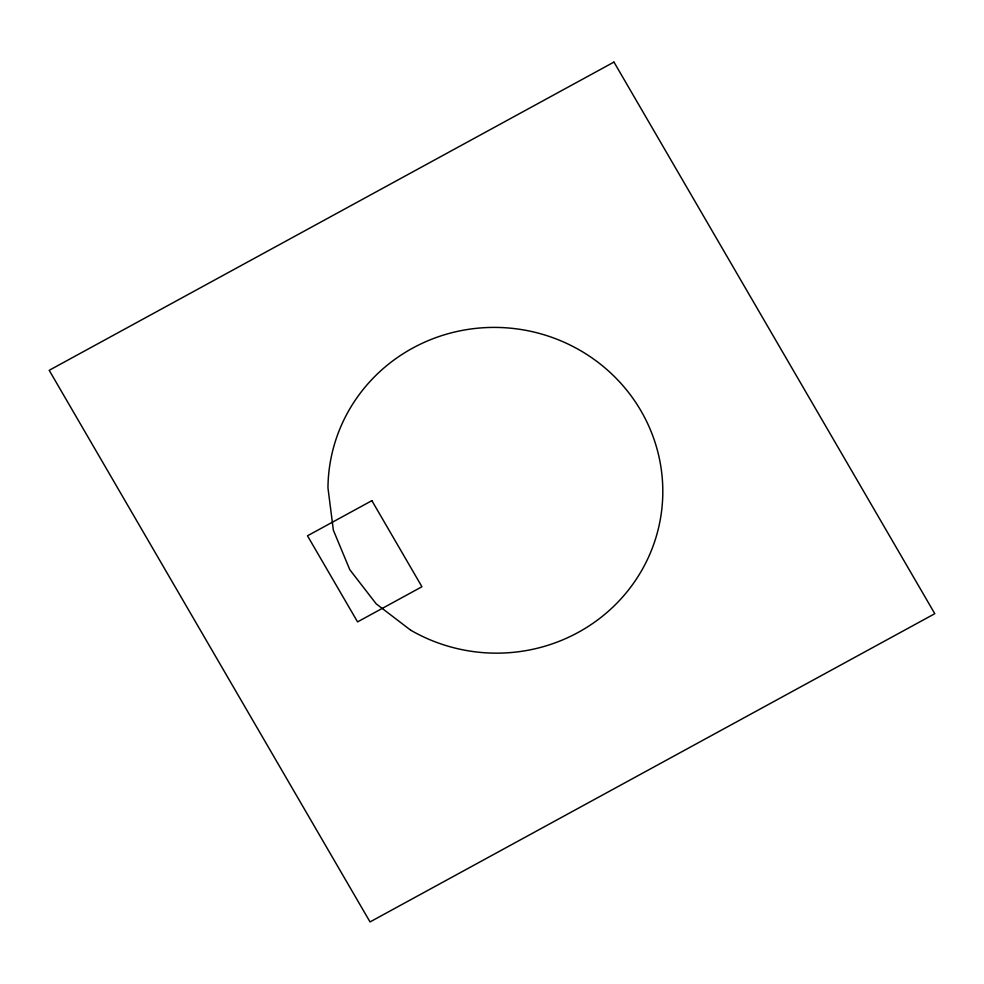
<?xml version="1.0" encoding="UTF-8"?>
<svg xmlns="http://www.w3.org/2000/svg" width="984" height="984" viewBox="0 0 984 984"><rect width="100%" height="100%" fill="white"/><g stroke="black" fill="none" stroke-linecap="round" stroke-linejoin="round"><path stroke-width="1.48" d="M613.967 62.078L49.2 370.304L370.033 921.922L934.8 613.696L613.967 62.078M371.878 500.659L307.488 535.8L357.561 621.888L421.939 586.747L371.878 500.659M410.66 630.178L376.171 603.819L349.812 569.724L333.367 530.216L327.967 487.99A167.501 162.803 7.2 0 1 525.616 330.292A167.501 162.803 7.2 0 1 652.306 548.137A167.501 162.803 7.2 0 1 410.66 630.178"/></g></svg>
